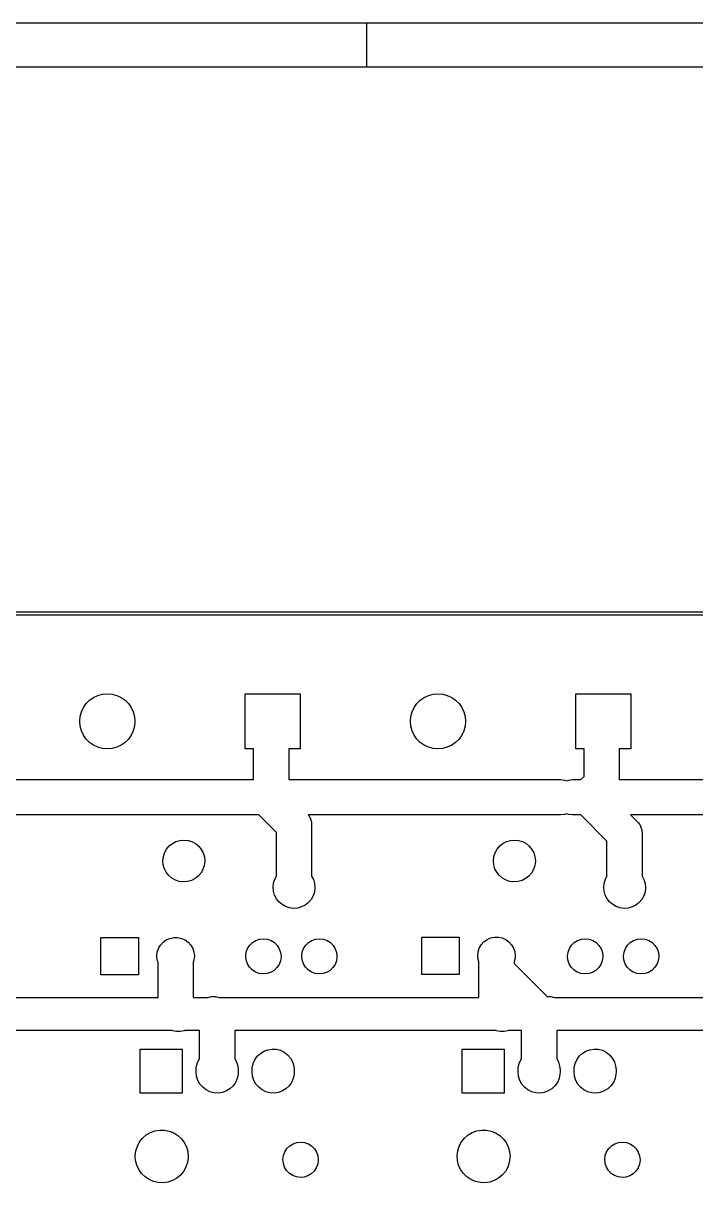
# Model space of a CAD drawing. Extents: x 10 to 287, y -200 to -10.
# Drawn here: x 94.4 to 124.9, y -62.6 to -10 of the extents above; entities that cross this region are included whole.
import ezdxf

# ---------------------------------------------------------------- set-up
doc = ezdxf.new("R2010")
doc.units = 0
doc.layers.add('BLACK', color=7, linetype='CONTINUOUS')

msp = doc.modelspace()

# ---------------------------------------------------------------- linework, layer by layer
at = {"layer": 'BLACK', "linetype": 'CONTINUOUS'}
for p, q in [((287.002, -10), (10, -10)), ((110, -12), (110, -10)), ((285.002, -12), (12, -12)), ((33.4913, -36.6809), (206.846, -36.7288)), ((206.771, -36.8788), (33.5663, -36.8309)), ((97.6039, -40.5828), (97.8014, -40.4907)), ((97.8014, -40.4907), (98.0118, -40.4343)), ((98.0118, -40.4343), (98.2289, -40.4153)), ((98.2289, -40.4153), (98.446, -40.4343)), ((98.446, -40.4343), (98.6564, -40.4907)), ((98.6564, -40.4907), (98.8539, -40.5828)), ((104.479, -42.9153), (104.479, -40.4153)), ((104.479, -40.4153), (106.979, -40.4153)), ((106.979, -40.4153), (106.979, -42.9153)), ((112.604, -40.5828), (112.801, -40.4907)), ((112.801, -40.4907), (113.012, -40.4343)), ((113.012, -40.4343), (113.229, -40.4153)), ((113.229, -40.4153), (113.446, -40.4343)), ((113.446, -40.4343), (113.656, -40.4907)), ((113.656, -40.4907), (113.854, -40.5828)), ((119.479, -42.9153), (119.479, -40.4153)), ((119.479, -40.4153), (121.979, -40.4153)), ((121.979, -40.4153), (121.979, -42.9153)), ((97.1464, -41.0403), (97.2713, -40.8619)), ((97.2713, -40.8619), (97.4254, -40.7078)), ((97.4254, -40.7078), (97.6039, -40.5828)), ((98.8539, -40.5828), (99.0324, -40.7078)), ((99.0324, -40.7078), (99.1864, -40.8619)), ((99.1864, -40.8619), (99.3114, -41.0403)), ((112.146, -41.0403), (112.271, -40.8619)), ((112.271, -40.8619), (112.425, -40.7078)), ((112.425, -40.7078), (112.604, -40.5828)), ((113.854, -40.5828), (114.032, -40.7078)), ((114.032, -40.7078), (114.186, -40.8619)), ((114.186, -40.8619), (114.311, -41.0403)), ((96.9789, -41.6653), (96.9979, -41.4483)), ((96.9979, -41.4483), (97.0543, -41.2378)), ((97.0543, -41.2378), (97.1464, -41.0403)), ((99.3114, -41.0403), (99.4035, -41.2378)), ((99.4035, -41.2378), (99.4599, -41.4483)), ((99.4599, -41.4483), (99.4789, -41.6653)), ((111.979, -41.6653), (111.998, -41.4483)), ((111.998, -41.4483), (112.054, -41.2378)), ((112.054, -41.2378), (112.146, -41.0403)), ((114.311, -41.0403), (114.404, -41.2378)), ((114.404, -41.2378), (114.46, -41.4483)), ((114.46, -41.4483), (114.479, -41.6653)), ((96.9979, -41.8824), (96.9789, -41.6653)), ((97.0543, -42.0929), (96.9979, -41.8824)), ((99.4599, -41.8824), (99.4035, -42.0929)), ((99.4789, -41.6653), (99.4599, -41.8824)), ((111.998, -41.8824), (111.979, -41.6653)), ((112.054, -42.0929), (111.998, -41.8824)), ((114.46, -41.8824), (114.404, -42.0929)), ((114.479, -41.6653), (114.46, -41.8824)), ((97.1464, -42.2903), (97.0543, -42.0929)), ((97.2713, -42.4688), (97.1464, -42.2903)), ((97.4254, -42.6229), (97.2713, -42.4688)), ((99.1864, -42.4688), (99.0324, -42.6229)), ((99.3114, -42.2903), (99.1864, -42.4688)), ((99.4035, -42.0929), (99.3114, -42.2903)), ((112.146, -42.2903), (112.054, -42.0929)), ((112.271, -42.4688), (112.146, -42.2903)), ((112.425, -42.6229), (112.271, -42.4688)), ((114.186, -42.4688), (114.032, -42.6229)), ((114.311, -42.2903), (114.186, -42.4688)), ((114.404, -42.0929), (114.311, -42.2903)), ((97.6039, -42.7479), (97.4254, -42.6229)), ((97.8014, -42.84), (97.6039, -42.7479)), ((98.0118, -42.8964), (97.8014, -42.84)), ((98.2289, -42.9153), (98.0118, -42.8964)), ((98.446, -42.8964), (98.2289, -42.9153)), ((98.6564, -42.84), (98.446, -42.8964)), ((98.8539, -42.7479), (98.6564, -42.84)), ((99.0324, -42.6229), (98.8539, -42.7479)), ((104.86, -42.9153), (104.479, -42.9153)), ((104.86, -44.3119), (104.86, -42.9153)), ((106.979, -42.9153), (106.46, -42.9153)), ((106.46, -42.9153), (106.46, -44.3119)), ((112.604, -42.7479), (112.425, -42.6229)), ((112.801, -42.84), (112.604, -42.7479)), ((113.012, -42.8964), (112.801, -42.84)), ((113.229, -42.9153), (113.012, -42.8964)), ((113.446, -42.8964), (113.229, -42.9153)), ((113.656, -42.84), (113.446, -42.8964)), ((113.854, -42.7479), (113.656, -42.84)), ((114.032, -42.6229), (113.854, -42.7479)), ((119.86, -42.9153), (119.479, -42.9153)), ((119.86, -44.1625), (119.86, -42.9153)), ((121.979, -42.9153), (121.46, -42.9153)), ((121.46, -42.9153), (121.46, -44.3119)), ((119.711, -44.3119), (119.86, -44.1625)), ((91.46, -44.3119), (104.441, -44.3119)), ((104.441, -44.3119), (104.452, -44.312)), ((104.452, -44.312), (104.456, -44.3125)), ((104.456, -44.3125), (104.461, -44.3119)), ((104.461, -44.3119), (104.86, -44.3119)), ((106.46, -44.3119), (118.79, -44.3119)), ((118.79, -44.3119), (118.801, -44.312)), ((118.801, -44.312), (118.978, -44.3344)), ((118.978, -44.3344), (119.069, -44.3676)), ((119.069, -44.3676), (119.172, -44.3318)), ((119.172, -44.3318), (119.349, -44.3119)), ((119.349, -44.3119), (119.711, -44.3119)), ((121.46, -44.3119), (134.701, -44.3119)), ((104.441, -45.9119), (92.0695, -45.9119)), ((104.446, -45.9113), (104.441, -45.9119)), ((104.45, -45.9118), (104.446, -45.9113)), ((104.461, -45.9119), (104.45, -45.9118)), ((105.106, -45.9119), (104.461, -45.9119)), ((105.9, -46.7064), (105.106, -45.9119)), ((118.79, -45.9119), (107.348, -45.9119)), ((107.348, -45.9119), (107.353, -45.9196)), ((107.353, -45.9196), (107.383, -45.9582)), ((107.383, -45.9582), (107.4, -45.9949)), ((107.4, -45.9949), (107.421, -46.0293)), ((107.421, -46.0293), (107.438, -46.0755)), ((107.438, -46.0755), (107.458, -46.1198)), ((107.458, -46.1198), (107.467, -46.1595)), ((107.467, -46.1595), (107.48, -46.1978)), ((107.48, -46.1978), (107.486, -46.2464)), ((107.486, -46.2464), (107.496, -46.2942)), ((118.967, -45.892), (118.79, -45.9119)), ((119.07, -45.8562), (118.967, -45.892)), ((119.161, -45.8895), (119.07, -45.8562)), ((119.338, -45.9118), (119.161, -45.8895)), ((119.349, -45.9119), (119.338, -45.9118)), ((119.711, -45.9119), (119.349, -45.9119)), ((120.9, -47.1014), (119.711, -45.9119)), ((131.781, -45.9119), (121.973, -45.9119)), ((121.973, -45.9119), (122.266, -46.2043)), ((122.266, -46.2043), (122.274, -46.2123)), ((122.274, -46.2123), (122.298, -46.2443)), ((122.298, -46.2443), (122.327, -46.2731)), ((122.327, -46.2731), (122.353, -46.3146)), ((105.9, -48.6926), (105.9, -46.7064)), ((107.496, -46.2942), (107.495, -46.3347)), ((107.495, -46.3347), (107.5, -46.375)), ((107.5, -46.375), (107.5, -48.6907)), ((122.353, -46.3146), (122.383, -46.3532)), ((122.383, -46.3532), (122.4, -46.3899)), ((122.4, -46.3899), (122.421, -46.4243)), ((122.421, -46.4243), (122.438, -46.4705)), ((122.438, -46.4705), (122.458, -46.5148)), ((122.458, -46.5148), (122.467, -46.5545)), ((122.467, -46.5545), (122.48, -46.5928)), ((122.48, -46.5928), (122.486, -46.6414)), ((122.486, -46.6414), (122.496, -46.6892)), ((122.496, -46.6892), (122.495, -46.7297)), ((122.495, -46.7297), (122.5, -46.77)), ((122.5, -46.77), (122.5, -48.6907)), ((100.916, -47.4633), (101.035, -47.3213)), ((101.035, -47.3213), (101.18, -47.2051)), ((101.18, -47.2051), (101.344, -47.1192)), ((101.344, -47.1192), (101.522, -47.0668)), ((101.522, -47.0668), (101.707, -47.05)), ((101.707, -47.05), (101.891, -47.0694)), ((101.891, -47.0694), (102.068, -47.1242)), ((102.068, -47.1242), (102.231, -47.2124)), ((102.231, -47.2124), (102.374, -47.3306)), ((102.374, -47.3306), (102.491, -47.4743)), ((115.916, -47.4633), (116.035, -47.3213)), ((116.035, -47.3213), (116.18, -47.2051)), ((116.18, -47.2051), (116.344, -47.1192)), ((116.344, -47.1192), (116.522, -47.0668)), ((116.522, -47.0668), (116.707, -47.05)), ((116.707, -47.05), (116.891, -47.0694)), ((116.891, -47.0694), (117.068, -47.1242)), ((117.068, -47.1242), (117.231, -47.2124)), ((117.231, -47.2124), (117.374, -47.3306)), ((117.374, -47.3306), (117.491, -47.4743)), ((120.9, -48.6926), (120.9, -47.1014)), ((100.75, -47.9867), (100.771, -47.8025)), ((100.771, -47.8025), (100.827, -47.6258)), ((100.827, -47.6258), (100.916, -47.4633)), ((102.491, -47.4743), (102.578, -47.638)), ((102.578, -47.638), (102.632, -47.8155)), ((102.632, -47.8155), (102.65, -48)), ((115.75, -47.9867), (115.771, -47.8025)), ((115.771, -47.8025), (115.827, -47.6258)), ((115.827, -47.6258), (115.916, -47.4633)), ((117.491, -47.4743), (117.578, -47.638)), ((117.578, -47.638), (117.632, -47.8155)), ((117.632, -47.8155), (117.65, -48)), ((100.766, -48.1715), (100.75, -47.9867)), ((100.817, -48.3497), (100.766, -48.1715)), ((100.901, -48.5146), (100.817, -48.3497)), ((102.568, -48.3864), (102.476, -48.5476)), ((102.626, -48.2105), (102.568, -48.3864)), ((102.65, -48.0265), (102.626, -48.2105)), ((102.65, -48), (102.65, -48.0265)), ((115.766, -48.1715), (115.75, -47.9867)), ((115.817, -48.3497), (115.766, -48.1715)), ((115.901, -48.5146), (115.817, -48.3497)), ((117.568, -48.3864), (117.476, -48.5476)), ((117.626, -48.2105), (117.568, -48.3864)), ((117.65, -48.0265), (117.626, -48.2105)), ((117.65, -48), (117.65, -48.0265)), ((101.017, -48.6599), (100.901, -48.5146)), ((101.158, -48.7801), (101.017, -48.6599)), ((101.32, -48.8705), (101.158, -48.7801)), ((101.496, -48.9278), (101.32, -48.8705)), ((102.044, -48.8857), (101.865, -48.9356)), ((102.209, -48.8021), (102.044, -48.8857)), ((102.355, -48.688), (102.209, -48.8021)), ((102.476, -48.5476), (102.355, -48.688)), ((105.771, -49.0025), (105.827, -48.8258)), ((105.827, -48.8258), (105.9, -48.6926)), ((107.5, -48.6907), (107.578, -48.838)), ((107.578, -48.838), (107.632, -49.0155)), ((116.017, -48.6599), (115.901, -48.5146)), ((116.158, -48.7801), (116.017, -48.6599)), ((116.32, -48.8705), (116.158, -48.7801)), ((116.496, -48.9278), (116.32, -48.8705)), ((117.044, -48.8857), (116.865, -48.9356)), ((117.209, -48.8021), (117.044, -48.8857)), ((117.355, -48.688), (117.209, -48.8021)), ((117.476, -48.5476), (117.355, -48.688)), ((120.771, -49.0025), (120.827, -48.8258)), ((120.827, -48.8258), (120.9, -48.6926)), ((122.5, -48.6907), (122.578, -48.838)), ((122.578, -48.838), (122.632, -49.0155)), ((101.68, -48.9498), (101.496, -48.9278)), ((101.865, -48.9356), (101.68, -48.9498)), ((105.75, -49.1867), (105.771, -49.0025)), ((105.766, -49.3715), (105.75, -49.1867)), ((105.817, -49.5497), (105.766, -49.3715)), ((107.626, -49.4105), (107.568, -49.5864)), ((107.65, -49.2265), (107.626, -49.4105)), ((107.632, -49.0155), (107.65, -49.2)), ((107.65, -49.2), (107.65, -49.2265)), ((116.68, -48.9498), (116.496, -48.9278)), ((116.865, -48.9356), (116.68, -48.9498)), ((120.75, -49.1867), (120.771, -49.0025)), ((120.766, -49.3715), (120.75, -49.1867)), ((120.817, -49.5497), (120.766, -49.3715)), ((122.626, -49.4105), (122.568, -49.5864)), ((122.65, -49.2265), (122.626, -49.4105)), ((122.632, -49.0155), (122.65, -49.2)), ((122.65, -49.2), (122.65, -49.2265)), ((105.901, -49.7146), (105.817, -49.5497)), ((106.017, -49.8599), (105.901, -49.7146)), ((106.158, -49.9801), (106.017, -49.8599)), ((107.355, -49.888), (107.209, -50.0021)), ((107.476, -49.7476), (107.355, -49.888)), ((107.568, -49.5864), (107.476, -49.7476)), ((120.901, -49.7146), (120.817, -49.5497)), ((121.017, -49.8599), (120.901, -49.7146)), ((121.158, -49.9801), (121.017, -49.8599)), ((122.355, -49.888), (122.209, -50.0021)), ((122.476, -49.7476), (122.355, -49.888)), ((122.568, -49.5864), (122.476, -49.7476)), ((106.32, -50.0705), (106.158, -49.9801)), ((106.496, -50.1278), (106.32, -50.0705)), ((106.68, -50.1498), (106.496, -50.1278)), ((106.865, -50.1356), (106.68, -50.1498)), ((107.044, -50.0857), (106.865, -50.1356)), ((107.209, -50.0021), (107.044, -50.0857)), ((121.32, -50.0705), (121.158, -49.9801)), ((121.496, -50.1278), (121.32, -50.0705)), ((121.68, -50.1498), (121.496, -50.1278)), ((121.865, -50.1356), (121.68, -50.1498)), ((122.044, -50.0857), (121.865, -50.1356)), ((122.209, -50.0021), (122.044, -50.0857)), ((97.9389, -53.17), (97.9389, -51.47)), ((97.9389, -51.47), (99.6389, -51.47)), ((99.6389, -51.47), (99.6389, -53.17)), ((100.904, -51.5839), (101.066, -51.5116)), ((101.066, -51.5116), (101.24, -51.4747)), ((101.24, -51.4747), (101.418, -51.4747)), ((101.418, -51.4747), (101.592, -51.5116)), ((101.592, -51.5116), (101.754, -51.5839)), ((104.969, -51.6011), (105.138, -51.5437)), ((105.138, -51.5437), (105.316, -51.525)), ((105.316, -51.525), (105.493, -51.5461)), ((105.493, -51.5461), (105.661, -51.606)), ((107.509, -51.6011), (107.678, -51.5437)), ((107.678, -51.5437), (107.856, -51.525)), ((107.856, -51.525), (108.033, -51.5461)), ((108.033, -51.5461), (108.201, -51.606)), ((112.494, -53.15), (112.494, -51.45)), ((112.494, -51.45), (114.194, -51.45)), ((114.194, -51.45), (114.194, -53.15)), ((115.459, -51.5639), (115.621, -51.4916)), ((115.621, -51.4916), (115.795, -51.4547)), ((115.795, -51.4547), (115.973, -51.4547)), ((115.973, -51.4547), (116.147, -51.4916)), ((116.147, -51.4916), (116.309, -51.5639)), ((119.569, -51.6011), (119.738, -51.5437)), ((119.738, -51.5437), (119.916, -51.525)), ((119.916, -51.525), (120.093, -51.5461)), ((120.093, -51.5461), (120.261, -51.606)), ((122.109, -51.6011), (122.278, -51.5437)), ((122.278, -51.5437), (122.456, -51.525)), ((122.456, -51.525), (122.633, -51.5461)), ((122.633, -51.5461), (122.801, -51.606)), ((100.497, -52.1433), (100.552, -51.9743)), ((100.552, -51.9743), (100.641, -51.8204)), ((100.641, -51.8204), (100.76, -51.6883)), ((100.76, -51.6883), (100.904, -51.5839)), ((101.754, -51.5839), (101.898, -51.6883)), ((101.898, -51.6883), (102.017, -51.8204)), ((102.017, -51.8204), (102.105, -51.9743)), ((102.105, -51.9743), (102.16, -52.1433)), ((104.532, -52.1369), (104.593, -51.9693)), ((104.593, -51.9693), (104.69, -51.8194)), ((104.69, -51.8194), (104.817, -51.6946)), ((104.817, -51.6946), (104.969, -51.6011)), ((105.661, -51.606), (105.811, -51.7015)), ((105.811, -51.7015), (105.937, -51.8281)), ((105.937, -51.8281), (106.031, -51.9793)), ((106.031, -51.9793), (106.09, -52.1478)), ((107.072, -52.1369), (107.133, -51.9693)), ((107.133, -51.9693), (107.23, -51.8194)), ((107.23, -51.8194), (107.357, -51.6946)), ((107.357, -51.6946), (107.509, -51.6011)), ((108.201, -51.606), (108.351, -51.7015)), ((108.351, -51.7015), (108.477, -51.8281)), ((108.477, -51.8281), (108.571, -51.9793)), ((108.571, -51.9793), (108.63, -52.1478)), ((115.052, -52.1233), (115.107, -51.9543)), ((115.107, -51.9543), (115.196, -51.8004)), ((115.196, -51.8004), (115.315, -51.6683)), ((115.315, -51.6683), (115.459, -51.5639)), ((116.309, -51.5639), (116.453, -51.6683)), ((116.453, -51.6683), (116.572, -51.8004)), ((116.572, -51.8004), (116.66, -51.9543)), ((116.66, -51.9543), (116.715, -52.1233)), ((119.132, -52.1369), (119.193, -51.9693)), ((119.193, -51.9693), (119.29, -51.8194)), ((119.29, -51.8194), (119.417, -51.6946)), ((119.417, -51.6946), (119.569, -51.6011)), ((120.261, -51.606), (120.411, -51.7015)), ((120.411, -51.7015), (120.537, -51.8281)), ((120.537, -51.8281), (120.631, -51.9793)), ((120.631, -51.9793), (120.69, -52.1478)), ((121.672, -52.1369), (121.733, -51.9693)), ((121.733, -51.9693), (121.83, -51.8194)), ((121.83, -51.8194), (121.957, -51.6946)), ((121.957, -51.6946), (122.109, -51.6011)), ((122.801, -51.606), (122.951, -51.7015)), ((122.951, -51.7015), (123.077, -51.8281)), ((123.077, -51.8281), (123.171, -51.9793)), ((123.171, -51.9793), (123.23, -52.1478)), ((100.479, -52.32), (100.497, -52.1433)), ((100.497, -52.4967), (100.479, -52.32)), ((100.529, -52.5934), (100.497, -52.4967)), ((100.529, -54.1946), (100.529, -52.5934)), ((102.16, -52.4967), (102.129, -52.5934)), ((102.129, -52.5934), (102.129, -54.1946)), ((102.16, -52.1433), (102.179, -52.32)), ((102.179, -52.32), (102.16, -52.4967)), ((104.51, -52.3138), (104.532, -52.1369)), ((104.527, -52.4913), (104.51, -52.3138)), ((104.584, -52.6606), (104.527, -52.4913)), ((106.085, -52.524), (106.022, -52.6907)), ((106.11, -52.3473), (106.085, -52.524)), ((106.09, -52.1478), (106.11, -52.325)), ((106.11, -52.325), (106.11, -52.3473)), ((107.05, -52.3138), (107.072, -52.1369)), ((107.067, -52.4913), (107.05, -52.3138)), ((107.124, -52.6606), (107.067, -52.4913)), ((108.625, -52.524), (108.562, -52.6907)), ((108.65, -52.3473), (108.625, -52.524)), ((108.63, -52.1478), (108.65, -52.325)), ((108.65, -52.325), (108.65, -52.3473)), ((115.034, -52.3), (115.052, -52.1233)), ((115.052, -52.4767), (115.034, -52.3)), ((115.084, -52.5734), (115.052, -52.4767)), ((115.084, -54.1946), (115.084, -52.5734)), ((116.715, -52.4767), (116.684, -52.5734)), ((116.684, -52.5734), (116.684, -52.6525)), ((116.715, -52.1233), (116.734, -52.3)), ((116.734, -52.3), (116.715, -52.4767)), ((119.11, -52.3138), (119.132, -52.1369)), ((119.127, -52.4913), (119.11, -52.3138)), ((119.184, -52.6606), (119.127, -52.4913)), ((120.685, -52.524), (120.622, -52.6907)), ((120.71, -52.3473), (120.685, -52.524)), ((120.69, -52.1478), (120.71, -52.325)), ((120.71, -52.325), (120.71, -52.3473)), ((121.65, -52.3138), (121.672, -52.1369)), ((121.667, -52.4913), (121.65, -52.3138)), ((121.724, -52.6606), (121.667, -52.4913)), ((123.225, -52.524), (123.162, -52.6907)), ((123.25, -52.3473), (123.225, -52.524)), ((123.23, -52.1478), (123.25, -52.325)), ((123.25, -52.325), (123.25, -52.3473)), ((104.676, -52.8131), (104.584, -52.6606)), ((104.8, -52.9414), (104.676, -52.8131)), ((104.949, -53.0391), (104.8, -52.9414)), ((105.116, -53.1012), (104.949, -53.0391)), ((105.293, -53.1248), (105.116, -53.1012)), ((105.471, -53.1087), (105.293, -53.1248)), ((105.64, -53.0535), (105.471, -53.1087)), ((105.794, -52.9622), (105.64, -53.0535)), ((105.923, -52.8392), (105.794, -52.9622)), ((106.022, -52.6907), (105.923, -52.8392)), ((107.216, -52.8131), (107.124, -52.6606)), ((107.34, -52.9414), (107.216, -52.8131)), ((107.489, -53.0391), (107.34, -52.9414)), ((107.656, -53.1012), (107.489, -53.0391)), ((107.833, -53.1248), (107.656, -53.1012)), ((108.011, -53.1087), (107.833, -53.1248)), ((108.18, -53.0535), (108.011, -53.1087)), ((108.334, -52.9622), (108.18, -53.0535)), ((108.463, -52.8392), (108.334, -52.9622)), ((108.562, -52.6907), (108.463, -52.8392)), ((116.684, -52.6525), (118.18, -54.1488)), ((119.276, -52.8131), (119.184, -52.6606)), ((119.4, -52.9414), (119.276, -52.8131)), ((119.549, -53.0391), (119.4, -52.9414)), ((119.716, -53.1012), (119.549, -53.0391)), ((119.893, -53.1248), (119.716, -53.1012)), ((120.071, -53.1087), (119.893, -53.1248)), ((120.24, -53.0535), (120.071, -53.1087)), ((120.394, -52.9622), (120.24, -53.0535)), ((120.523, -52.8392), (120.394, -52.9622)), ((120.622, -52.6907), (120.523, -52.8392)), ((121.816, -52.8131), (121.724, -52.6606)), ((121.94, -52.9414), (121.816, -52.8131)), ((122.089, -53.0391), (121.94, -52.9414)), ((122.256, -53.1012), (122.089, -53.0391)), ((122.433, -53.1248), (122.256, -53.1012)), ((122.611, -53.1087), (122.433, -53.1248)), ((122.78, -53.0535), (122.611, -53.1087)), ((122.934, -52.9622), (122.78, -53.0535)), ((123.063, -52.8392), (122.934, -52.9622)), ((123.162, -52.6907), (123.063, -52.8392)), ((99.6389, -53.17), (97.9389, -53.17)), ((114.194, -53.15), (112.494, -53.15)), ((102.784, -54.1882), (102.958, -54.1493)), ((102.958, -54.1493), (103.137, -54.1499)), ((103.137, -54.1499), (103.31, -54.19)), ((118.18, -54.1488), (118.353, -54.1506)), ((118.353, -54.1506), (118.526, -54.1919)), ((87.7198, -54.1946), (100.529, -54.1946)), ((102.129, -54.1946), (102.771, -54.1946)), ((102.771, -54.1946), (102.784, -54.1882)), ((103.31, -54.19), (103.32, -54.1946)), ((103.32, -54.1946), (115.084, -54.1946)), ((118.526, -54.1919), (118.532, -54.1946)), ((118.532, -54.1946), (128.974, -54.1946)), ((101.18, -55.6946), (88.7739, -55.6946)), ((101.19, -55.6992), (101.18, -55.6946)), ((101.363, -55.7393), (101.19, -55.6992)), ((101.542, -55.7399), (101.363, -55.7393)), ((101.716, -55.701), (101.542, -55.7399)), ((101.729, -55.6946), (101.716, -55.701)), ((102.414, -55.6946), (101.729, -55.6946)), ((102.414, -56.9725), (102.414, -55.6946)), ((115.869, -55.6946), (104.014, -55.6946)), ((104.014, -55.6946), (104.014, -56.9707)), ((115.879, -55.6992), (115.869, -55.6946)), ((116.053, -55.7393), (115.879, -55.6992)), ((116.231, -55.7399), (116.053, -55.7393)), ((116.405, -55.701), (116.231, -55.7399)), ((116.419, -55.6946), (116.405, -55.701)), ((117.019, -55.6946), (116.419, -55.6946)), ((117.019, -56.9725), (117.019, -55.6946)), ((118.637, -55.6946), (118.619, -55.7125)), ((118.619, -55.7125), (118.619, -56.9707)), ((129.079, -55.6946), (118.637, -55.6946)), ((99.7214, -58.5296), (99.7214, -56.5296)), ((99.7214, -56.5296), (101.626, -56.5296)), ((101.626, -56.5296), (101.626, -58.5296)), ((105.033, -56.8597), (105.173, -56.7274)), ((105.173, -56.7274), (105.336, -56.626)), ((105.336, -56.626), (105.517, -56.5595)), ((105.517, -56.5595), (105.707, -56.5307)), ((105.707, -56.5307), (105.9, -56.5408)), ((105.9, -56.5408), (106.086, -56.5893)), ((106.086, -56.5893), (106.259, -56.6743)), ((106.259, -56.6743), (106.411, -56.7923)), ((106.411, -56.7923), (106.536, -56.9385)), ((114.326, -58.5296), (114.326, -56.5296)), ((114.326, -56.5296), (116.231, -56.5296)), ((116.231, -56.5296), (116.231, -58.5296)), ((119.638, -56.8597), (119.778, -56.7274)), ((119.778, -56.7274), (119.941, -56.626)), ((119.941, -56.626), (120.122, -56.5595)), ((120.122, -56.5595), (120.312, -56.5307)), ((120.312, -56.5307), (120.505, -56.5408)), ((120.505, -56.5408), (120.691, -56.5893)), ((120.691, -56.5893), (120.864, -56.6743)), ((120.864, -56.6743), (121.016, -56.7923)), ((121.016, -56.7923), (121.141, -56.9385)), ((102.267, -57.3825), (102.306, -57.1941)), ((102.306, -57.1941), (102.382, -57.0174)), ((102.382, -57.0174), (102.414, -56.9725)), ((104.014, -56.9707), (104.089, -57.1069)), ((104.089, -57.1069), (104.147, -57.2906)), ((104.147, -57.2906), (104.166, -57.4821)), ((104.807, -57.3825), (104.846, -57.1941)), ((104.846, -57.1941), (104.922, -57.0174)), ((104.922, -57.0174), (105.033, -56.8597)), ((106.536, -56.9385), (106.629, -57.1069)), ((106.629, -57.1069), (106.687, -57.2906)), ((106.687, -57.2906), (106.706, -57.4821)), ((116.872, -57.3825), (116.911, -57.1941)), ((116.911, -57.1941), (116.987, -57.0174)), ((116.987, -57.0174), (117.019, -56.9725)), ((118.619, -56.9707), (118.694, -57.1069)), ((118.694, -57.1069), (118.752, -57.2906)), ((118.752, -57.2906), (118.771, -57.4821)), ((119.412, -57.3825), (119.451, -57.1941)), ((119.451, -57.1941), (119.527, -57.0174)), ((119.527, -57.0174), (119.638, -56.8597)), ((121.141, -56.9385), (121.234, -57.1069)), ((121.234, -57.1069), (121.292, -57.2906)), ((121.292, -57.2906), (121.311, -57.4821)), ((102.261, -57.4821), (102.267, -57.3825)), ((102.261, -57.5771), (102.261, -57.4821)), ((102.281, -57.7686), (102.261, -57.5771)), ((102.338, -57.9523), (102.281, -57.7686)), ((104.161, -57.6767), (104.122, -57.8651)), ((104.166, -57.5771), (104.161, -57.6767)), ((104.166, -57.4821), (104.166, -57.5771)), ((104.801, -57.4821), (104.807, -57.3825)), ((104.801, -57.5771), (104.801, -57.4821)), ((104.821, -57.7686), (104.801, -57.5771)), ((104.878, -57.9523), (104.821, -57.7686)), ((106.701, -57.6767), (106.662, -57.8651)), ((106.706, -57.5771), (106.701, -57.6767)), ((106.706, -57.4821), (106.706, -57.5771)), ((116.866, -57.4821), (116.872, -57.3825)), ((116.866, -57.5771), (116.866, -57.4821)), ((116.886, -57.7686), (116.866, -57.5771)), ((116.943, -57.9523), (116.886, -57.7686)), ((118.766, -57.6767), (118.727, -57.8651)), ((118.771, -57.5771), (118.766, -57.6767)), ((118.771, -57.4821), (118.771, -57.5771)), ((119.406, -57.4821), (119.412, -57.3825)), ((119.406, -57.5771), (119.406, -57.4821)), ((119.426, -57.7686), (119.406, -57.5771)), ((119.483, -57.9523), (119.426, -57.7686)), ((121.306, -57.6767), (121.267, -57.8651)), ((121.311, -57.5771), (121.306, -57.6767)), ((121.311, -57.4821), (121.311, -57.5771)), ((102.432, -58.1207), (102.338, -57.9523)), ((102.557, -58.2669), (102.432, -58.1207)), ((102.709, -58.3849), (102.557, -58.2669)), ((103.795, -58.3318), (103.631, -58.4332)), ((103.935, -58.1995), (103.795, -58.3318)), ((104.045, -58.0418), (103.935, -58.1995)), ((104.122, -57.8651), (104.045, -58.0418)), ((104.972, -58.1207), (104.878, -57.9523)), ((105.097, -58.2669), (104.972, -58.1207)), ((105.249, -58.3849), (105.097, -58.2669)), ((106.335, -58.3318), (106.171, -58.4332)), ((106.475, -58.1995), (106.335, -58.3318)), ((106.585, -58.0418), (106.475, -58.1995)), ((106.662, -57.8651), (106.585, -58.0418)), ((117.037, -58.1207), (116.943, -57.9523)), ((117.162, -58.2669), (117.037, -58.1207)), ((117.314, -58.3849), (117.162, -58.2669)), ((118.4, -58.3318), (118.236, -58.4332)), ((118.54, -58.1995), (118.4, -58.3318)), ((118.65, -58.0418), (118.54, -58.1995)), ((118.727, -57.8651), (118.65, -58.0418)), ((119.577, -58.1207), (119.483, -57.9523)), ((119.702, -58.2669), (119.577, -58.1207)), ((119.854, -58.3849), (119.702, -58.2669)), ((120.94, -58.3318), (120.776, -58.4332)), ((121.08, -58.1995), (120.94, -58.3318)), ((121.19, -58.0418), (121.08, -58.1995)), ((121.267, -57.8651), (121.19, -58.0418)), ((101.626, -58.5296), (99.7214, -58.5296)), ((102.882, -58.4699), (102.709, -58.3849)), ((103.068, -58.5184), (102.882, -58.4699)), ((103.26, -58.5285), (103.068, -58.5184)), ((103.451, -58.4997), (103.26, -58.5285)), ((103.631, -58.4332), (103.451, -58.4997)), ((105.422, -58.4699), (105.249, -58.3849)), ((105.608, -58.5184), (105.422, -58.4699)), ((105.8, -58.5285), (105.608, -58.5184)), ((105.991, -58.4997), (105.8, -58.5285)), ((106.171, -58.4332), (105.991, -58.4997)), ((116.231, -58.5296), (114.326, -58.5296)), ((117.487, -58.4699), (117.314, -58.3849)), ((117.673, -58.5184), (117.487, -58.4699)), ((117.865, -58.5285), (117.673, -58.5184)), ((118.056, -58.4997), (117.865, -58.5285)), ((118.236, -58.4332), (118.056, -58.4997)), ((120.027, -58.4699), (119.854, -58.3849)), ((120.213, -58.5184), (120.027, -58.4699)), ((120.405, -58.5285), (120.213, -58.5184)), ((120.596, -58.4997), (120.405, -58.5285)), ((120.776, -58.4332), (120.596, -58.4997)), ((99.8296, -60.574), (99.9947, -60.4292)), ((99.9947, -60.4292), (100.183, -60.3169)), ((100.183, -60.3169), (100.389, -60.2409)), ((100.389, -60.2409), (100.606, -60.2037)), ((100.606, -60.2037), (100.825, -60.2066)), ((100.825, -60.2066), (101.041, -60.2494)), ((101.041, -60.2494), (101.245, -60.3308)), ((101.245, -60.3308), (101.431, -60.448)), ((101.431, -60.448), (101.592, -60.597)), ((114.43, -60.574), (114.595, -60.4292)), ((114.595, -60.4292), (114.783, -60.3169)), ((114.783, -60.3169), (114.989, -60.2409)), ((114.989, -60.2409), (115.206, -60.2037)), ((115.206, -60.2037), (115.425, -60.2066)), ((115.425, -60.2066), (115.641, -60.2494)), ((115.641, -60.2494), (115.845, -60.3308)), ((115.845, -60.3308), (116.031, -60.448)), ((116.031, -60.448), (116.192, -60.597)), ((99.5262, -61.1505), (99.5913, -60.9408)), ((99.5913, -60.9408), (99.6936, -60.7464)), ((99.6936, -60.7464), (99.8296, -60.574)), ((101.592, -60.597), (101.723, -60.773)), ((101.723, -60.773), (101.82, -60.97)), ((101.82, -60.97), (101.88, -61.1813)), ((106.38, -61.0494), (106.507, -60.9246)), ((106.507, -60.9246), (106.659, -60.8311)), ((106.659, -60.8311), (106.828, -60.7737)), ((106.828, -60.7737), (107.006, -60.755)), ((107.006, -60.755), (107.183, -60.7761)), ((107.183, -60.7761), (107.351, -60.836)), ((107.351, -60.836), (107.501, -60.9315)), ((107.501, -60.9315), (107.627, -61.0581)), ((114.126, -61.1505), (114.191, -60.9408)), ((114.191, -60.9408), (114.294, -60.7464)), ((114.294, -60.7464), (114.43, -60.574)), ((116.192, -60.597), (116.323, -60.773)), ((116.323, -60.773), (116.42, -60.97)), ((116.42, -60.97), (116.48, -61.1813)), ((120.98, -61.0494), (121.107, -60.9246)), ((121.107, -60.9246), (121.259, -60.8311)), ((121.259, -60.8311), (121.428, -60.7737)), ((121.428, -60.7737), (121.606, -60.755)), ((121.606, -60.755), (121.783, -60.7761)), ((121.783, -60.7761), (121.951, -60.836)), ((121.951, -60.836), (122.101, -60.9315)), ((122.101, -60.9315), (122.227, -61.0581)), ((99.5004, -61.3686), (99.5262, -61.1505)), ((99.5148, -61.5877), (99.5004, -61.3686)), ((101.898, -61.4628), (101.867, -61.6801)), ((101.88, -61.1813), (101.9, -61.4)), ((101.9, -61.4), (101.898, -61.4628)), ((106.2, -61.5438), (106.222, -61.3669)), ((106.222, -61.3669), (106.283, -61.1993)), ((106.283, -61.1993), (106.38, -61.0494)), ((107.627, -61.0581), (107.721, -61.2093)), ((107.721, -61.2093), (107.78, -61.3778)), ((107.78, -61.3778), (107.8, -61.555)), ((114.1, -61.3686), (114.126, -61.1505)), ((114.115, -61.5877), (114.1, -61.3686)), ((116.498, -61.4628), (116.467, -61.6801)), ((116.48, -61.1813), (116.5, -61.4)), ((116.5, -61.4), (116.498, -61.4628)), ((120.8, -61.5438), (120.822, -61.3669)), ((120.822, -61.3669), (120.883, -61.1993)), ((120.883, -61.1993), (120.98, -61.0494)), ((122.227, -61.0581), (122.321, -61.2093)), ((122.321, -61.2093), (122.38, -61.3778)), ((122.38, -61.3778), (122.4, -61.555)), ((99.5688, -61.8006), (99.5148, -61.5877)), ((99.6608, -62), (99.5688, -61.8006)), ((99.7875, -62.1793), (99.6608, -62)), ((101.796, -61.8881), (101.689, -62.0797)), ((101.867, -61.6801), (101.796, -61.8881)), ((106.217, -61.7213), (106.2, -61.5438)), ((106.274, -61.8906), (106.217, -61.7213)), ((106.366, -62.0431), (106.274, -61.8906)), ((106.49, -62.1714), (106.366, -62.0431)), ((107.712, -61.9207), (107.613, -62.0692)), ((107.775, -61.754), (107.712, -61.9207)), ((107.8, -61.5773), (107.775, -61.754)), ((107.8, -61.555), (107.8, -61.5773)), ((114.169, -61.8006), (114.115, -61.5877)), ((114.261, -62), (114.169, -61.8006)), ((114.388, -62.1793), (114.261, -62)), ((116.396, -61.8881), (116.289, -62.0797)), ((116.467, -61.6801), (116.396, -61.8881)), ((120.817, -61.7213), (120.8, -61.5438)), ((120.874, -61.8906), (120.817, -61.7213)), ((120.966, -62.0431), (120.874, -61.8906)), ((121.09, -62.1714), (120.966, -62.0431)), ((122.312, -61.9207), (122.213, -62.0692)), ((122.375, -61.754), (122.312, -61.9207)), ((122.4, -61.5773), (122.375, -61.754)), ((122.4, -61.555), (122.4, -61.5773)), ((99.9448, -62.3326), (99.7875, -62.1793)), ((100.127, -62.4546), (99.9448, -62.3326)), ((100.329, -62.5413), (100.127, -62.4546)), ((100.543, -62.5897), (100.329, -62.5413)), ((100.763, -62.5984), (100.543, -62.5897)), ((100.98, -62.5668), (100.763, -62.5984)), ((101.188, -62.4963), (100.98, -62.5668)), ((101.38, -62.389), (101.188, -62.4963)), ((101.549, -62.2485), (101.38, -62.389)), ((101.689, -62.0797), (101.549, -62.2485)), ((106.639, -62.2691), (106.49, -62.1714)), ((106.806, -62.3312), (106.639, -62.2691)), ((106.983, -62.3548), (106.806, -62.3312)), ((107.161, -62.3387), (106.983, -62.3548)), ((107.33, -62.2835), (107.161, -62.3387)), ((107.484, -62.1922), (107.33, -62.2835)), ((107.613, -62.0692), (107.484, -62.1922)), ((114.545, -62.3326), (114.388, -62.1793)), ((114.727, -62.4546), (114.545, -62.3326)), ((114.929, -62.5413), (114.727, -62.4546)), ((115.143, -62.5897), (114.929, -62.5413)), ((115.363, -62.5984), (115.143, -62.5897)), ((115.58, -62.5668), (115.363, -62.5984)), ((115.788, -62.4963), (115.58, -62.5668)), ((115.98, -62.389), (115.788, -62.4963)), ((116.149, -62.2485), (115.98, -62.389)), ((116.289, -62.0797), (116.149, -62.2485)), ((121.239, -62.2691), (121.09, -62.1714)), ((121.406, -62.3312), (121.239, -62.2691)), ((121.583, -62.3548), (121.406, -62.3312)), ((121.761, -62.3387), (121.583, -62.3548)), ((121.93, -62.2835), (121.761, -62.3387)), ((122.084, -62.1922), (121.93, -62.2835)), ((122.213, -62.0692), (122.084, -62.1922))]:
    msp.add_line(p, q, dxfattribs=at)

doc.saveas('drawing.dxf')
